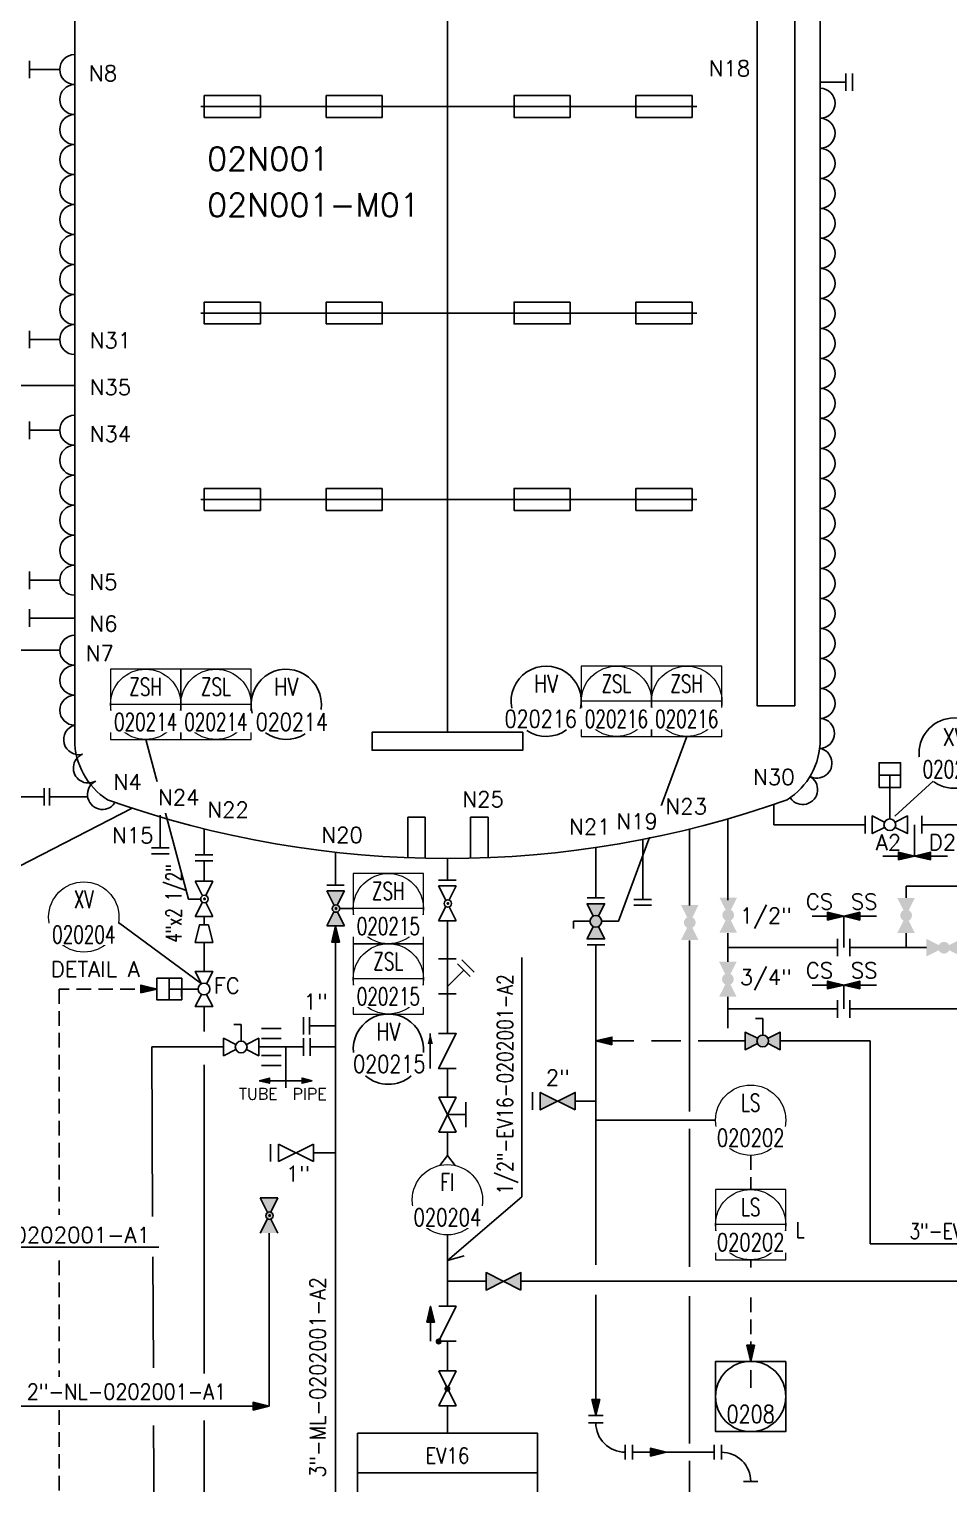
# Model space of a CAD drawing. Header units: inches. Extents: x 18 to 1172, y 24 to 967.
# Drawn here: x 331.3 to 488.4, y 347.3 to 595.7 of the extents above; entities that cross this region are included whole.
import ezdxf
from ezdxf.enums import TextEntityAlignment as Align

# ---------------------------------------------------------------- set-up
doc = ezdxf.new("R2010")
doc.units = ezdxf.units.IN
doc.header["$LTSCALE"] = 10
doc.header["$MEASUREMENT"] = 0
doc.linetypes.add('HIDDEN', pattern=[0.375, 0.25, -0.125])
for name, color, linetype in [('BLOCK', 7, 'Continuous'), ('FITTING', 3, 'Continuous'), ('INST', 4, 'Continuous'), ('MINE-LINE', 6, 'Continuous'), ('SYMBOL', 253, 'Continuous'), ('TEXT', 253, 'Continuous'), ('TXT-0', 7, 'Continuous'), ('WI', 255, 'Continuous')]:
    doc.layers.add(name, color=color, linetype=linetype)
doc.styles.add('ROMANS', font='romans.shx', dxfattribs={"width": 0.8})
doc.styles.get("Standard").update_dxf_attribs({"font": 'txt.shx', "height": 2})
doc.styles.add('style1', font='SIMPLEX.shx', dxfattribs={"width": 0.8})
doc.dimstyles.get("Standard").update_dxf_attribs({"dimtxt": 0.18, "dimasz": 0.18, "dimexe": 0.18, "dimexo": 0.0625, "dimgap": 0.09, "dimtad": 0, "dimtih": 1, "dimtoh": 1, "dimdec": 4, "dimzin": 0, "dimdsep": 46, "dimtxsty": 'Standard', "dimcen": 0.09, "dimadec": 0, "dimazin": 0, "dimtfac": 1, "dimtdec": 4, "dimtofl": 0, "dimtmove": 0, "dimatfit": 3, "dimfxl": 1, "dimtolj": 1, "dimtzin": 0, "dimarcsym": 0})

# ---------------------------------------------------------------- blocks, each defined once
blk = doc.blocks.new('AR30')
at = {"color": 0, "linetype": 'ByBlock', "lineweight": -2}
for p, q in [((0, 0), (-3.11, 0)), ((-2.69, 1.25), (0, 0))]:
    blk.add_line(p, q, dxfattribs=at)
blk = doc.blocks.new('RC')
at = {"color": 0}
blk.add_lwpolyline([(3, -0.75), (3, 0.75), (0, 1.5), (0, -1.5), (3, -0.75)], dxfattribs=at)
blk = doc.blocks.new('checkvalve')
at = {"layer": 'FITTING', "color": 0}
blk.add_line((0, 2.92), (6, 2.92), dxfattribs=at)
blk.add_lwpolyline([(4.2, 2.92, 0.9, 0, 0), (6, 2.92, 0, 0, 0)], format="xyseb", dxfattribs=at)
blk.add_lwpolyline([(0, -1.5), (0, 1.5), (6, -1.5), (6, 1.5)], dxfattribs=at)
at = {"layer": 'FITTING', "color": 2, "style": 'ROMANS', "width": 0.85}
blk.add_attdef('SIZE', text='', height=2.5, dxfattribs=at).set_placement((3, 5.52), align=Align.MIDDLE)
blk = doc.blocks.new('*U35')
at = {"layer": 'INST', "color": 0, "linetype": 'Continuous', "lineweight": 0}
blk.add_circle((0, 0), 6, dxfattribs=at)
at = {"style": 'ROMANS', "width": 0.8}
for tag, p in [('EQP', (0, 3)), ('NO', (0, -3))]:
    blk.add_attdef(tag, text='', height=3, dxfattribs=at).set_placement(p, align=Align.MIDDLE_CENTER)
blk.add_wipeout([(-6.2, -1.09), (6.2, -1.09), (6.2, -4.8), (-6.2, -4.8), (-6.2, -4.8), (-6.2, -4.8)]).dxf.layer = 'WI'
blk = doc.blocks.new('SON')
at = {"linetype": 'ByBlock'}
h = blk.add_hatch(dxfattribs=at)
h.set_pattern_fill('ANSI37', color=0, scale=80, style=0)
h.paths.add_polyline_path([(64, 264), (-64, 264), (0, 0)])
at = {"color": 0, "linetype": 'ByBlock'}
blk.add_lwpolyline([(64, 264), (-64, 264), (0, 0)], close=True, dxfattribs=at)
blk = doc.blocks.new('BVH')
at = {"layer": 'FITTING', "color": 0, "linetype": 'ByBlock'}
for p, q in [((3, 3.82), (1.75, 3.82)), ((3, 1), (3, 3.82))]:
    blk.add_line(p, q, dxfattribs=at)
for points in [[(2.1, 0.45), (0, 1.5), (0, -1.5), (2.1, -0.45)], [(3.9, 0.45), (6, 1.5), (6, -1.5), (3.9, -0.45)]]:
    blk.add_lwpolyline(points, dxfattribs=at)
blk.add_circle((3, 0), 1, dxfattribs=at)
at = {"layer": 'FITTING', "color": 2, "style": 'ROMANS', "width": 0.85}
blk.add_attdef('SIZE', text='', height=2.5, dxfattribs=at).set_placement((3, -3.92), align=Align.MIDDLE)
blk = doc.blocks.new('*U34')
at = {"layer": 'INST', "color": 0, "linetype": 'Continuous', "lineweight": 0}
blk.add_line((6, 0), (-6, 0), dxfattribs=at)
at = {"layer": 'INST', "color": 0, "linetype": 'Continuous', "lineweight": 0, "flags": 128}
blk.add_lwpolyline([(6, 6), (-6, 6), (-6, -6), (6, -6)], close=True, dxfattribs=at)
at = {"layer": 'INST', "color": 0, "linetype": 'Continuous', "lineweight": 0}
blk.add_circle((0, 0), 6, dxfattribs=at)
at = {"style": 'ROMANS', "width": 0.8}
for tag, p in [('EQP', (0, 3)), ('NO', (0, -3))]:
    blk.add_attdef(tag, text='', height=3, dxfattribs=at).set_placement(p, align=Align.MIDDLE_CENTER)
blk.add_wipeout([(-6.2, -1.09), (6.2, -1.09), (6.2, -4.8), (-6.2, -4.8), (-6.2, -4.8), (-6.2, -4.8)]).dxf.layer = 'WI'
blk = doc.blocks.new('TAG PSV')
at = {"color": 0}
blk.add_circle((0, 0), 6, dxfattribs=at)
at = {"layer": 'TEXT', "color": 0, "style": 'ROMANS', "width": 0.8, "flags": 8}
for tag, p in [('TAG', (0, 2.75)), ('NO', (0, -2.74))]:
    blk.add_attdef(tag, text='', height=3, dxfattribs=at).set_placement(p, align=Align.MIDDLE_CENTER)
blk.add_wipeout([(6.06, -0.68), (-6.09, -0.68), (-6.09, -4.84), (6.06, -4.84)]).dxf.layer = 'WI'
blk = doc.blocks.new('ARROW_FLOW')
at = {"layer": 'BLOCK'}
blk.add_hatch(color=1, dxfattribs=at).paths.add_polyline_path([(0, 0), (1, 4), (-1, 4)])
at = {"layer": 'BLOCK', "color": 1}
blk.add_lwpolyline([(0, 0), (1, 4), (-1, 4), (0, 0)], dxfattribs=at)

msp = doc.modelspace()

# ---------------------------------------------------------------- hatches: boundary and pattern name
h = msp.add_hatch(color=6)
h.paths.add_polyline_path([(451.69, 444.45, 1), (449.69, 444.45, 1)])
h.paths.add_polyline_path([(452.19, 447.45), (449.19, 447.45), (450.24, 445.35, -0.236068), (451.14, 445.35)])
h.paths.add_polyline_path([(451.14, 443.56, -0.236068), (450.24, 443.56), (449.19, 441.45), (452.19, 441.45)])
h = msp.add_hatch(color=6)
h.paths.add_polyline_path([(482.06, 444.39, 1), (480.05, 444.39, 1)])
h.paths.add_polyline_path([(482.55, 447.39), (479.55, 447.39), (480.6, 445.28, -0.236068), (481.5, 445.28)])
h.paths.add_polyline_path([(481.5, 443.49, -0.236068), (480.6, 443.49), (479.55, 441.39), (482.55, 441.39)])
h = msp.add_hatch(color=6)
h.paths.add_polyline_path([(429.1, 443.39, 1), (427.09, 443.39, 1)])
h.paths.add_polyline_path([(429.59, 446.39), (426.59, 446.39), (427.64, 444.29, -0.236068), (428.54, 444.29)])
h.paths.add_polyline_path([(428.54, 442.49, -0.236068), (427.64, 442.49), (426.59, 440.39), (429.59, 440.39)])
h = msp.add_hatch(color=6)
h.paths.add_polyline_path([(445.13, 443.18, 1), (443.12, 443.18, 1)])
h.paths.add_polyline_path([(445.63, 446.18), (442.63, 446.18), (443.68, 444.07, -0.236068), (444.58, 444.07)])
h.paths.add_polyline_path([(444.58, 442.28, -0.236068), (443.68, 442.28), (442.63, 440.18), (445.63, 440.18)])
h = msp.add_hatch(color=6)
h.paths.add_polyline_path([(487.52, 437.87, 1), (487.52, 439.88, 1)])
h.paths.add_polyline_path([(490.52, 437.38), (490.52, 440.38), (488.42, 439.33, -0.236068), (488.42, 438.43)])
h.paths.add_polyline_path([(486.63, 438.43, -0.236068), (486.63, 439.33), (484.52, 440.38), (484.52, 437.38)])
h = msp.add_hatch(color=6)
h.paths.add_polyline_path([(451.63, 433.5, 1), (449.62, 433.5, 1)])
h.paths.add_polyline_path([(452.12, 436.5), (449.12, 436.5), (450.17, 434.4, -0.236068), (451.07, 434.4)])
h.paths.add_polyline_path([(451.07, 432.6, -0.236068), (450.17, 432.6), (449.12, 430.5), (452.12, 430.5)])
h = msp.add_hatch(color=6)
h.paths.add_polyline_path([(457.58, 422.96, 1), (455.57, 422.96, 1)])
h.paths.add_polyline_path([(459.58, 421.46), (459.58, 424.46), (457.47, 423.41, -0.116434), (457.58, 422.96, -0.116434), (457.47, 422.51)])
h.paths.add_polyline_path([(455.68, 422.51, -0.116434), (455.57, 422.96, -0.116434), (455.68, 423.41), (453.58, 424.46), (453.58, 421.46)])
h = msp.add_hatch(color=6)
h.paths.add_polyline_path([(421.58, 412.69), (418.59, 414.18), (418.59, 411.33, 0.006975), (418.71, 411.26)])
h.paths.add_polyline_path([(424.56, 411.2), (424.56, 414.18), (421.58, 412.69)])
h = msp.add_hatch(color=6)
h.paths.add_polyline_path([(412.33, 381.93), (409.34, 383.42), (409.34, 380.57, 0.006975), (409.46, 380.5)])
h.paths.add_polyline_path([(415.31, 380.44), (415.31, 383.42), (412.33, 381.93)])
at = {"layer": 'MINE-LINE', "linetype": 'Continuous'}
h = msp.add_hatch(color=6, dxfattribs=at)
h.paths.add_polyline_path([(385.16, 448.59), (383.13, 448.59, -0.045586), (382.81, 447.77, -0.090208), (383.39, 446.12), (383.39, 446.11, -0.226427), (383.94, 446.17)])
h.paths.add_polyline_path([(383.13, 448.59), (382.16, 448.59), (383.39, 446.12, 0.090208), (382.81, 447.77, 0.045586)])
h.paths.add_polyline_path([(383.39, 446.11, -0.057391), (383.44, 444.99, 0.559864), (384.37, 445.56, 0.585739)])
h.paths.add_polyline_path([(383.86, 445.58, -1), (383.61, 445.58, -1)], flags=16)
h.paths.add_polyline_path([(383.39, 446.11, 0.261242), (383.09, 445.56, 0.282163), (383.44, 444.99, 0.057391)])
h.paths.add_polyline_path([(383.97, 444.97, -0.216963), (383.44, 444.99, -0.132819), (382.59, 442.59), (385.16, 442.59)])
h.paths.add_polyline_path([(383.44, 444.99, -0.027331), (383.38, 445.03), (382.16, 442.59), (382.59, 442.59, 0.132819)])
h = msp.add_hatch(color=6, dxfattribs=at)
h.paths.add_polyline_path([(372.62, 392.54, -0.245751), (372.03, 392.6), (370.81, 390.16), (373.81, 390.16)])
h.paths.add_polyline_path([(373.02, 393.13, 1), (371.74, 393.13, 1)])
h.paths.add_polyline_path([(372.27, 393.15, -1), (372.52, 393.15, -1)], flags=16)
h.paths.add_polyline_path([(371.6, 394.6), (372.05, 393.68, -0.226427), (372.6, 393.74), (373.07, 394.67, 0.075994)])
h.paths.add_polyline_path([(373.07, 394.67), (373.81, 396.16), (370.81, 396.16), (371.6, 394.6, -0.075994)])

# ---------------------------------------------------------------- linework, layer by layer
at = {"color": 6, "linetype": 'Continuous'}
for p, q in [((402.75, 475.67), (402.75, 692.3)), ((339.12, 474.39), (339.12, 657.74)), ((466.39, 474.39), (466.39, 657.74)), ((378.2, 423.43), (378.2, 420.43)), ((379.33, 423.43), (379.33, 420.43)), ((364.54, 421.93), (352.28, 421.96)), ((352.43, 392.97), (352.28, 421.93)), ((370.54, 421.93), (378.2, 421.93)), ((379.33, 421.93), (379.8, 421.93)), ((379.8, 421.93), (383.66, 421.93)), ((352.55, 367.13), (352.46, 386.09)), ((353.76, 134.11), (352.6, 357.3)), ((387.39, 349.24), (418.12, 349.24))]:
    msp.add_line(p, q, dxfattribs=at)
at = {"color": 6}
for p, q in [((336.57, 588.81), (331.39, 588.81)), ((470.75, 586.65), (466.39, 586.65)), ((470.75, 585.15), (470.75, 588.15)), ((470.75, 585.15), (470.75, 588.15)), ((471.89, 585.15), (471.89, 588.15)), ((445.33, 582.49), (360.68, 582.49)), ((445.33, 547.24), (360.68, 547.24)), ((336.57, 542.71), (331.39, 542.71)), ((339.12, 534.85), (328.19, 534.85)), ((336.57, 527.23), (331.39, 527.23)), ((445.33, 515.41), (360.68, 515.41)), ((336.57, 501.61), (331.39, 501.61)), ((339.12, 495.17), (331.39, 495.17)), ((252.04, 489.67), (336.58, 489.67)), ((333.91, 464.64), (310.63, 464.64)), ((341.33, 464.64), (334.85, 464.64)), ((325.09, 450.42), (348.93, 462.71)), ((458.46, 463.34), (458.46, 459.87)), ((353.74, 455.91), (353.74, 461.5)), ((395.98, 454.24), (395.98, 461.17)), ((398.98, 461.17), (398.98, 454.14)), ((406.72, 454.24), (406.72, 461.17)), ((409.72, 461.17), (409.72, 454.14)), ((450.64, 460.88), (450.64, 447)), ((458.46, 459.87), (474.08, 459.87)), ((436.1, 457.36), (436.1, 447.11)), ((383.66, 449.58), (383.66, 455.16)), ((428.09, 455.97), (428.09, 447.39)), ((488.12, 454.53), (477.1, 454.53)), ((402.75, 454.1), (402.75, 450.4)), ((429.59, 447.39), (426.59, 447.39)), ((429.59, 447.39), (426.59, 447.39)), ((481.07, 447.38), (481.07, 449.38)), ((481.07, 449.38), (497.97, 449.38)), ((361.2, 444.22), (361.2, 442.79)), ((383.66, 285.74), (383.66, 442.59)), ((402.75, 443.46), (402.75, 424.23)), ((476.02, 444.26), (464.99, 444.26)), ((470.4, 444.26), (470.4, 438.91)), ((361.2, 439.79), (361.2, 434.82)), ((450.64, 441.38), (450.64, 436.49)), ((481.07, 438.91), (481.07, 441.38)), ((429.6, 439.38), (426.58, 439.38)), ((429.6, 439.38), (426.58, 439.38)), ((450.64, 438.91), (469.33, 438.91)), ((471.47, 438.91), (484.53, 438.91)), ((405.55, 435.04), (402.75, 432.25)), ((476.02, 432.51), (464.99, 432.51)), ((470.4, 432.51), (470.4, 428.43)), ((357.39, 431.82), (355.27, 431.82)), ((450.64, 430.49), (450.64, 428.43)), ((361.2, 424.55), (361.2, 428.82)), ((450.64, 428.43), (469.33, 428.43)), ((450.64, 428.43), (450.64, 425.13)), ((471.47, 428.43), (493.28, 428.43)), ((371.03, 425.09), (374.39, 425.09)), ((371.03, 423.38), (374.39, 423.38)), ((459.58, 422.96), (474.92, 422.96)), ((474.92, 422.96), (474.92, 388.3)), ((371.03, 420.48), (374.39, 420.48)), ((361.2, 366.19), (361.2, 418.89)), ((371.03, 418.77), (374.39, 418.77)), ((402.75, 418.23), (402.75, 413.37)), ((405.88, 412.51), (405.88, 408.25)), ((424.59, 412.69), (428.09, 412.69)), ((405.88, 410.38), (402.75, 410.38)), ((402.75, 407.37), (402.75, 403.43)), ((402.75, 403.43), (401.43, 401.71)), ((402.75, 403.43), (404.07, 401.71)), ((372.31, 390.14), (372.31, 360.61)), ((474.92, 388.3), (520.44, 388.3)), ((402.75, 381.93), (402.75, 377.67)), ((402.75, 381.93), (409.34, 381.93)), ((415.31, 381.93), (512.94, 381.93)), ((401.26, 371.71), (404.24, 377.67)), ((401.26, 377.67), (404.24, 377.67)), ((401.26, 371.71), (404.24, 371.71)), ((402.75, 371.71), (402.75, 366.62)), ((323.08, 360.61), (372.31, 360.61)), ((402.75, 360.65), (402.75, 356)), ((361.2, 247.06), (361.2, 358.19))]:
    msp.add_line(p, q, dxfattribs=at)
for points in [[(462.05, 643.6), (462.05, 480.2), (455.62, 480.2), (455.62, 643.6)], [(370.83, 584.36), (370.83, 580.62), (361.25, 580.62), (361.25, 584.36)], [(391.64, 584.36), (391.64, 580.62), (382.06, 580.62), (382.06, 584.36)], [(423.71, 584.36), (423.71, 580.62), (414.13, 580.62), (414.13, 584.36)], [(444.52, 584.36), (444.52, 580.62), (434.94, 580.62), (434.94, 584.36)], [(370.83, 549.11), (370.83, 545.37), (361.25, 545.37), (361.25, 549.11)], [(391.64, 549.11), (391.64, 545.37), (382.06, 545.37), (382.06, 549.11)], [(423.71, 549.11), (423.71, 545.37), (414.13, 545.37), (414.13, 549.11)], [(444.52, 549.11), (444.52, 545.37), (434.94, 545.37), (434.94, 549.11)], [(370.83, 517.28), (370.83, 513.54), (361.25, 513.54), (361.25, 517.28)], [(391.64, 517.28), (391.64, 513.54), (382.06, 513.54), (382.06, 517.28)], [(423.71, 517.28), (423.71, 513.54), (414.13, 513.54), (414.13, 517.28)], [(444.52, 517.28), (444.52, 513.54), (434.94, 513.54), (434.94, 517.28)], [(415.62, 475.67), (415.62, 472.59), (389.89, 472.59), (389.89, 475.67)], [(357.39, 429.98), (357.39, 433.66), (353.16, 433.66), (353.16, 429.98)], [(424.56, 411.2), (418.59, 414.18), (418.59, 411.2), (424.56, 414.18)], [(415.31, 380.44), (409.34, 383.42), (409.34, 380.44), (415.31, 383.42)]]:
    msp.add_lwpolyline(points, close=True, dxfattribs=at)
for points in [[(429.1, 443.39), (431.93, 443.39), (443.61, 474.95)], [(444.08, 446.07), (444.08, 459.12)], [(444.08, 410.93), (444.08, 440.1)], [(428.09, 439.38), (428.09, 384.74)], [(355.27, 429.98), (355.27, 433.66)], [(428.09, 422.96), (434.6, 422.96)], [(437.6, 422.96), (442.58, 422.96)], [(445.58, 422.96), (453.58, 422.96)], [(444.08, 384.38), (444.08, 407.93)], [(399.88, 371.7), (399.88, 377.67)], [(428.09, 379.63), (428.09, 359)], [(444.08, 354.25), (444.08, 379.39)], [(434.34, 352.75), (448.27, 352.75)], [(444.08, 94.47), (444.08, 351.25)]]:
    msp.add_lwpolyline(points, dxfattribs=at)
at = {"color": 6, "const_width": 0.52}
msp.add_lwpolyline([(401.26, 371.39, -1), (401.26, 371.91, -1)], format="xyb", close=True, dxfattribs=at)
at = {"color": 6, "linetype": 'Continuous', "flags": 128}
msp.add_lwpolyline([(460.52, 368.26), (448.52, 368.26), (448.52, 356.26), (460.52, 356.26)], close=True, dxfattribs=at)
at = {"color": 6}
for points in [[(428.09, 357.75, 0.414214), (433.09, 352.75)], [(449.52, 352.75, -0.414214), (454.52, 347.75)]]:
    msp.add_lwpolyline(points, format="xyb", dxfattribs=at)
at = {"color": 6, "linetype": 'Continuous'}
msp.add_lwpolyline([(387.39, 356), (418.12, 356), (418.12, 342.47), (387.39, 342.47)], close=True, dxfattribs=at)
msp.add_circle((454.52, 362.26), 6, dxfattribs=at)
at = {"color": 6}
for centre, radius, start, end in [((339.13, 588.81), 2.56, 90.3499, 269.6501), ((339.13, 583.68), 2.56, 90.3499, 269.6501), ((466.37, 583.04), 2.56, 270.3499, 89.6501), ((339.13, 578.56), 2.56, 90.3499, 269.6501), ((466.37, 577.92), 2.56, 270.3499, 89.6501), ((339.13, 573.44), 2.56, 90.3499, 269.6501), ((466.37, 572.79), 2.56, 270.3499, 89.6501), ((339.13, 568.32), 2.56, 90.3499, 269.6501), ((466.37, 567.67), 2.56, 270.3499, 89.6501), ((339.13, 563.2), 2.56, 90.3499, 269.6501), ((466.37, 562.55), 2.56, 270.3499, 89.6501), ((339.13, 558.07), 2.56, 90.3499, 269.6501), ((466.37, 557.43), 2.56, 270.3499, 89.6501), ((339.13, 552.95), 2.56, 90.3499, 269.6501), ((466.37, 552.3), 2.56, 270.3499, 89.6501), ((339.13, 547.83), 2.56, 90.3499, 269.6501), ((466.37, 547.18), 2.56, 270.3499, 89.6501), ((339.13, 542.71), 2.56, 90.3499, 269.6501), ((466.37, 542.06), 2.56, 270.3499, 89.6501), ((466.37, 536.94), 2.56, 270.3499, 89.6501), ((466.37, 531.82), 2.56, 270.3499, 89.6501), ((339.13, 527.23), 2.56, 90.3499, 269.6501), ((466.37, 526.69), 2.56, 270.3499, 89.6501), ((339.13, 522.1), 2.56, 90.3499, 269.6501), ((466.37, 521.57), 2.56, 270.3499, 89.6501), ((339.13, 516.98), 2.56, 90.3499, 269.6501), ((466.37, 516.45), 2.56, 270.3499, 89.6501), ((339.13, 511.86), 2.56, 90.3499, 269.6501), ((466.37, 511.33), 2.56, 270.3499, 89.6501), ((339.13, 506.74), 2.56, 90.3499, 269.6501), ((466.37, 506.2), 2.56, 270.3499, 89.6501), ((339.13, 501.61), 2.56, 90.3499, 269.6501), ((466.37, 501.08), 2.56, 270.3499, 89.6501), ((466.37, 495.96), 2.56, 270.3499, 89.6501), ((339.14, 489.67), 2.56, 90.3499, 269.6501), ((466.37, 490.84), 2.56, 270.3499, 89.6501), ((339.14, 484.55), 2.56, 90.3499, 269.6501), ((466.37, 485.71), 2.56, 270.3499, 89.6501), ((339.14, 479.42), 2.56, 90.3499, 269.6501), ((466.37, 480.59), 2.56, 270.3499, 89.6501), ((466.28, 475.47), 2.56, 270.3499, 87.6328), ((339.8, 474.39), 2.56, 105.2043, 284.5045), ((465.84, 470.39), 2.56, 239.5318, 79.6616), ((341.45, 469.56), 2.56, 113.2568, 299.4838), ((343.86, 465.04), 2.56, 116.6314, 324.5327), ((463.39, 465.89), 2.56, 215.4673, 63.3686), ((392.67, 421.56), 6, 229.4356, 310.5644)]:
    msp.add_arc(centre, radius, start, end, dxfattribs=at)
at = {"color": 6, "linetype": 'Continuous'}
for centre, start, end in [((351.25, 474.39), 180, 237.5748), ((454.26, 474.39), 302.4252, 0)]:
    msp.add_arc(centre, 12.13, start, end, dxfattribs=at)
at = {"layer": 'MINE-LINE', "color": 6, "linetype": 'Continuous'}
for p, q in [((331.39, 587.31), (331.39, 590.31)), ((331.39, 541.21), (331.39, 544.21)), ((331.39, 525.73), (331.39, 528.73)), ((331.39, 500.11), (331.39, 503.11)), ((331.39, 493.67), (331.39, 496.67)), ((478.28, 460.87), (478.28, 468.36)), ((333.91, 463.14), (333.91, 466.14)), ((334.85, 463.14), (334.85, 466.14)), ((395.98, 461.17), (398.98, 461.17)), ((406.72, 461.17), (409.72, 461.17)), ((474.08, 461.37), (474.08, 458.37)), ((482.5, 459.87), (482.5, 454.53)), ((483.72, 461.37), (483.72, 458.37)), ((483.72, 459.87), (501.19, 459.87)), ((361.2, 454.71), (361.2, 459.18)), ((355.24, 454.93), (352.24, 454.93)), ((355.24, 454.93), (352.24, 454.93)), ((352.25, 455.91), (355.23, 455.91)), ((359.71, 454.71), (362.69, 454.71)), ((359.71, 453.72), (362.69, 453.72)), ((361.2, 450.22), (361.2, 453.72)), ((362.7, 450.22), (359.7, 450.22)), ((362.7, 450.22), (359.7, 450.22)), ((359.7, 450.22), (360.94, 447.74)), ((359.7, 450.22), (360.94, 447.74)), ((361.49, 447.79), (362.7, 450.22)), ((361.49, 447.79), (362.7, 450.22)), ((382.17, 449.58), (385.15, 449.58)), ((404.25, 450.4), (401.25, 450.4)), ((404.25, 450.4), (401.25, 450.4)), ((382.16, 448.59), (383.39, 446.11)), ((382.16, 448.59), (383.39, 446.11)), ((385.16, 448.59), (382.16, 448.59)), ((385.16, 448.59), (382.16, 448.59)), ((383.94, 446.17), (385.16, 448.59)), ((383.94, 446.17), (385.16, 448.59)), ((404.25, 449.46), (401.25, 449.46)), ((404.25, 449.46), (401.25, 449.46)), ((401.25, 449.46), (402.49, 446.98)), ((401.25, 449.46), (402.49, 446.98)), ((403.04, 447.03), (404.25, 449.46)), ((403.04, 447.03), (404.25, 449.46)), ((437.6, 447.11), (434.6, 447.11)), ((437.6, 447.11), (434.6, 447.11)), ((359.7, 444.22), (360.92, 446.66)), ((359.7, 444.22), (360.92, 446.66)), ((361.51, 446.6), (362.7, 444.22)), ((361.51, 446.6), (362.7, 444.22)), ((382.16, 442.59), (383.38, 445.03)), ((382.16, 442.59), (383.38, 445.03)), ((383.97, 444.97), (385.16, 442.59)), ((383.97, 444.97), (385.16, 442.59)), ((401.25, 443.46), (402.47, 445.9)), ((401.25, 443.46), (402.47, 445.9)), ((403.06, 445.84), (404.25, 443.46)), ((403.06, 445.84), (404.25, 443.46)), ((437.6, 446.16), (434.6, 446.16)), ((437.6, 446.16), (434.6, 446.16)), ((362.7, 444.22), (359.7, 444.22)), ((385.16, 442.59), (382.16, 442.59)), ((385.16, 442.59), (382.16, 442.59)), ((404.25, 443.46), (401.25, 443.46)), ((404.25, 443.46), (401.25, 443.46)), ((469.33, 440.41), (469.33, 437.41)), ((471.47, 440.41), (471.47, 437.41)), ((401.25, 436.98), (404.25, 436.98)), ((406.61, 433.98), (404.49, 436.1)), ((407.32, 434.69), (405.2, 436.81)), ((401.25, 430.98), (404.25, 430.98)), ((469.33, 429.93), (469.33, 426.93)), ((471.47, 429.93), (471.47, 426.93)), ((378.2, 427.04), (378.2, 424.06)), ((379.18, 427.04), (379.18, 424.06)), ((379.18, 425.55), (383.66, 425.55)), ((404.24, 407.4), (401.26, 413.37)), ((401.26, 413.37), (404.24, 413.37)), ((401.26, 407.4), (404.24, 413.37)), ((417.26, 411.21), (417.26, 414.19)), ((401.26, 407.4), (404.24, 407.4)), ((372.56, 402.37), (372.56, 405.35)), ((379.87, 402.37), (373.9, 405.35)), ((373.9, 402.37), (373.9, 405.35)), ((379.87, 405.35), (373.9, 402.37)), ((379.87, 402.37), (379.87, 405.35)), ((379.87, 403.86), (383.66, 403.86)), ((370.81, 396.16), (372.05, 393.68)), ((373.81, 396.16), (370.81, 396.16)), ((373.81, 396.16), (370.81, 396.16)), ((370.81, 396.16), (372.05, 393.68)), ((372.6, 393.74), (373.81, 396.16)), ((372.6, 393.74), (373.81, 396.16)), ((370.81, 390.16), (372.03, 392.6)), ((370.81, 390.16), (372.03, 392.6)), ((372.62, 392.54), (373.81, 390.16)), ((372.62, 392.54), (373.81, 390.16)), ((401.26, 360.65), (404.24, 366.62)), ((401.26, 366.62), (404.24, 366.62)), ((404.24, 360.65), (401.26, 366.62)), ((401.26, 360.65), (404.24, 360.65))]:
    msp.add_line(p, q, dxfattribs=at)
at = {"layer": 'MINE-LINE', "color": 2, "linetype": 'HIDDEN'}
msp.add_line((353.16, 431.82), (336.45, 431.82), dxfattribs=at)
at = {"layer": 'MINE-LINE', "color": 6, "linetype": 'Continuous'}
msp.add_lwpolyline([(476.45, 466.24), (480.12, 466.24), (480.12, 470.47), (476.45, 470.47)], close=True, dxfattribs=at)
for points in [[(476.45, 468.36), (480.12, 468.36)], [(477.39, 460.32), (475.28, 461.37), (475.28, 458.37), (477.39, 459.42)], [(479.18, 460.32), (481.28, 461.37), (481.28, 458.37), (479.18, 459.42)]]:
    msp.add_lwpolyline(points, dxfattribs=at)
for points, const_width in [([(361.41, 447.21, -1), (361.16, 447.21, -1)], 0.25), ([(361.41, 447.21, -1), (361.16, 447.21, -1)], 0.25), ([(383.86, 445.58, -1), (383.61, 445.58, -1)], 0.25), ([(383.86, 445.58, -1), (383.61, 445.58, -1)], 0.25), ([(402.96, 446.44, -1), (402.71, 446.44, -1)], 0.25), ([(402.96, 446.44, -1), (402.71, 446.44, -1)], 0.25), ([(372.52, 393.15, -1), (372.27, 393.15, -1)], 0.25), ([(372.52, 393.15, -1), (372.27, 393.15, -1)], 0.25), ([(402.75, 363.32, -1), (402.75, 363.84, -1)], 0.52)]:
    msp.add_lwpolyline(points, format="xyb", close=True, dxfattribs=dict(at, const_width=const_width))
at = {"layer": 'MINE-LINE', "color": 2, "linetype": 'HIDDEN'}
for points in [[(336.45, 431.82), (336.45, 393.26)], [(336.45, 387.76), (336.45, 387.71)], [(336.45, 385.47), (336.45, 365.6)], [(454.52, 379.15), (454.52, 368.26)], [(336.45, 359.94), (336.45, 343.69)]]:
    msp.add_lwpolyline(points, dxfattribs=at)
at = {"layer": 'MINE-LINE', "color": 6, "linetype": 'Continuous'}
for centre, radius in [((478.28, 459.87), 1), ((361.27, 447.19), 0.64), ((361.27, 447.19), 0.64), ((383.73, 445.56), 0.64), ((383.73, 445.56), 0.64), ((402.82, 446.43), 0.64), ((402.82, 446.43), 0.64), ((372.38, 393.13), 0.64), ((372.38, 393.13), 0.64)]:
    msp.add_circle(centre, radius, dxfattribs=at)
for centre, start, end in [((375.24, 480.43), 233.8742, 302.4453), ((419.61, 480.95), 236.3634, 305.5123)]:
    msp.add_arc(centre, 6, start, end, dxfattribs=at)
at = {"layer": 'SYMBOL', "color": 6, "linetype": 'Continuous'}
for points in [[(426.84, 359), (429.34, 359)], [(429.34, 357.75), (426.84, 357.75)], [(433.09, 351.5), (433.09, 354)], [(434.34, 354), (434.34, 351.5)], [(448.27, 351.5), (448.27, 354)], [(449.52, 354), (449.52, 351.5)], [(453.27, 347.75), (455.77, 347.75)]]:
    msp.add_lwpolyline(points, dxfattribs=at)
at = {"layer": 'TXT-0'}
for p, q in [((375.15, 414.93), (375.15, 421.93)), ((379.65, 416.18), (370.64, 416.18))]:
    msp.add_line(p, q, dxfattribs=at)

# ---------------------------------------------------------------- block references
at = {"color": 6, "rotation": 90}
for name, p in [('BVH', (428.09, 440.39)), ('RC', (361.2, 439.79)), ('BVH', (361.2, 428.82))]:
    msp.add_blockref(name, p, dxfattribs=at)
at = {"color": 6, "yscale": 0.01039999999920838}
for p, xscale, zscale, rotation in [((383.66, 442.59), -0.01039999999920838, 0.0104, 180), ((353.16, 431.82), -0.01039999999920838, 0.0104, 90), ((428.09, 422.96), 0.01039999999920838, 0.01039999999920838, 270), ((399.88, 377.67), 0.01039999999920838, 0.01039999999920838, 180)]:
    msp.add_blockref('SON', p, dxfattribs=dict(at, xscale=xscale, zscale=zscale, rotation=rotation))
at = {"color": 6}
ref = msp.add_blockref('*U34', (392.67, 433.56), dxfattribs=at)
ref.add_attrib('EQP', 'ZSL', dxfattribs={"color": 7, "height": 3, "style": 'ROMANS', "width": 0.7}).set_placement((392.67, 436.56), align=Align.MIDDLE_CENTER)
ref.add_attrib('NO', '020215', dxfattribs={"color": 7, "height": 3, "style": 'ROMANS', "width": 0.7}).set_placement((392.67, 430.56), align=Align.MIDDLE_CENTER)
at = {"color": 6, "linetype": 'Continuous'}
msp.add_blockref('BVH', (364.54, 421.93), dxfattribs=at)
at = {"color": 6}
msp.add_blockref('BVH', (453.58, 422.96), dxfattribs=at)
ref = msp.add_blockref('*U35', (454.52, 409.43), dxfattribs=at)
ref.add_attrib('EQP', 'LS', dxfattribs={"color": 7, "height": 3, "style": 'ROMANS', "width": 0.7}).set_placement((454.52, 412.43), align=Align.MIDDLE_CENTER)
ref.add_attrib('NO', '020202', dxfattribs={"color": 7, "height": 3, "style": 'ROMANS', "width": 0.75}).set_placement((454.52, 406.43), align=Align.MIDDLE_CENTER)
at = {"layer": 'FITTING', "color": 6, "rotation": 90}
msp.add_blockref('checkvalve', (402.75, 418.23), dxfattribs=at)
at = {"layer": 'MINE-LINE', "color": 6, "linetype": 'Continuous'}
ref = msp.add_blockref('TAG PSV', (489.27, 472.1), dxfattribs=at)
ref.add_attrib('TAG', 'XV', dxfattribs={"layer": 'TEXT', "color": 7, "height": 3, "style": 'ROMANS', "width": 0.8}).set_placement((489.27, 474.84), align=Align.MIDDLE_CENTER)
ref.add_attrib('NO', '020223', dxfattribs={"layer": 'TEXT', "color": 7, "height": 3, "style": 'ROMANS', "width": 0.7}).set_placement((489.27, 469.35), align=Align.MIDDLE_CENTER)
at = {"layer": 'MINE-LINE', "color": 6, "linetype": 'Continuous', "yscale": 0.01039999999920838}
for p, xscale, zscale, rotation in [((482.5, 454.53), -0.01039999999920838, 0.01039999999920838, 90), ((482.5, 454.53), 0.01039999999920838, 0.01039999999920838, 270), ((470.4, 444.26), -0.01039999999920838, 0.01039999999920838, 90), ((470.4, 444.26), 0.01039999999920838, 0.01039999999920838, 270), ((470.4, 432.51), -0.01039999999920838, 0.01039999999920838, 90), ((470.4, 432.51), 0.01039999999920838, 0.01039999999920838, 270), ((372.31, 360.61), -0.01039999999920838, 0.0104, 90), ((440.15, 352.75), -0.01039999999920838, 0.0104, 90)]:
    msp.add_blockref('SON', p, dxfattribs=dict(at, xscale=xscale, zscale=zscale, rotation=rotation))
at = {"layer": 'MINE-LINE', "color": 6, "linetype": 'Continuous', "xscale": 0.01039999999920838, "yscale": 0.01039999999920838, "zscale": 0.01039999999920838}
for p in [(454.52, 368.26), (428.09, 359)]:
    msp.add_blockref('SON', p, dxfattribs=at)
at = {"layer": 'TXT-0', "xscale": 0.429660925919325, "yscale": 0.429660925919325, "zscale": 0.429660925919325}
for p, rotation in [((370.64, 416.18), 269.9999999999999), ((379.65, 416.18), 90)]:
    msp.add_blockref('ARROW_FLOW', p, dxfattribs=dict(at, rotation=rotation))

# ---------------------------------------------------------------- texts
at = {"style": 'style1', "width": 0.8}
msp.add_text('3"-EVF-0202018-A2', height=2.6667, dxfattribs=at).set_placement((481.63, 389.15))
at = {"style": 'ROMANS', "width": 0.8}
for tag, p in [('HV', (375.24, 483.43)), ('HV', (419.61, 483.95)), ('HV', (392.67, 424.56)), ('020215', (392.83, 419.03)), ('I', (454.52, 365.26)), ('0208', (454.52, 359.26))]:
    msp.add_attdef(tag, text='', height=3, dxfattribs=at).set_placement(p, align=Align.MIDDLE_CENTER)
at = {"layer": 'TEXT', "color": 0, "linetype": 'Continuous', "style": 'style1', "width": 0.85}
msp.add_text('EV16', height=2.667, dxfattribs=at).set_placement((402.75, 350.84), align=Align.CENTER)
at = {"layer": 'TXT-0', "style": 'style1'}
for s, height, p in [('N8', 2.667, (343.96, 586.85)), ('N18', 2.667, (450.91, 587.67)), ('N31', 2.667, (345.23, 541.22)), ('N35', 2.667, (345.23, 533.25)), ('N34', 2.667, (345.23, 525.27)), ('N5', 2.667, (344.05, 499.96)), ('N6', 2.667, (344.05, 492.88)), ('N7', 2.667, (343.42, 487.8)), ('N4', 2.667, (348.17, 465.86)), ('N30', 2.667, (458.49, 466.69)), ('N25', 2.667, (408.85, 462.9)), ('N23', 2.667, (443.53, 461.66)), ('N21', 2.667, (427.08, 458.19)), ('N15', 2.667, (349.05, 456.73)), ('N20', 2.667, (384.77, 456.8)), ('A2', 2.667, (478.03, 455.52)), ('D2', 2.667, (487.28, 455.55)), ('CS', 2.667, (466.27, 445.43)), ('SS', 2.667, (473.9, 445.43)), ('1/2"', 2.667, (457.11, 443.03)), ('DETAIL A', 2.667, (342.64, 433.88)), ('3/4"', 2.667, (457.11, 432.52)), ('CS', 2.667, (466.27, 433.68)), ('SS', 2.667, (473.9, 433.68)), ('FC', 2.667, (365.1, 431.07)), ('1"', 2.667, (380.26, 428.32)), ('2"', 2.667, (421.6, 415.38)), ('TUBE', 1.975, (370.47, 412.95)), ('PIPE', 1.975, (379.23, 412.91)), ('1"', 2.667, (377.24, 398.94)), ('1"-WP-0202001-A1', 2.6667, (332.73, 388.5))]:
    msp.add_text(s, height=height, dxfattribs=at).set_placement(p, align=Align.CENTER)
for s, p in [('02N001', (361.71, 573.57)), ('02N001-M01', (361.71, 565.69))]:
    msp.add_text(s, height=4, dxfattribs=at).set_placement(p, align=Align.MIDDLE_LEFT)
at = {"layer": 'TXT-0', "style": 'style1', "width": 0.7}
msp.add_text('4"x2 1/2" ', height=2.667, rotation=90, dxfattribs=at).set_placement((357.33, 447.07), align=Align.CENTER)
at = {"layer": 'TXT-0', "style": 'style1', "width": 0.8}
msp.add_text('1/2"-EV16-0202001-A2', height=2.6667, rotation=90, dxfattribs=at).set_placement((413.92, 396.78))
msp.add_text('L', height=2.67, dxfattribs=at).set_placement((462.18, 389.34))
at = {"layer": 'TXT-0', "style": 'style1', "width": 0.9}
msp.add_text('3"-ML-0202001-A2', height=2.6667, rotation=90, dxfattribs=at).set_placement((380.6, 348.41), align=Align.MIDDLE_LEFT)
msp.add_text('2"-NL-0202001-A1', height=2.6667, dxfattribs=at).set_placement((347.98, 361.74), align=Align.CENTER)

# ---------------------------------------------------------------- leaders
at = {"color": 0}
msp.add_leader([(307.71, 391.95), (312.45, 387.76), (353.51, 387.76)], dimstyle='Standard', override={"dimtxt": 2, "dimasz": 1, "dimexe": 2, "dimexo": 0, "dimtih": 0, "dimtoh": 0, "dimdec": 0, "dimcen": 1, "dimdle": 75, "dimse1": 1, "dimse2": 1, "dimclre": 1, "dimclrt": 3, "dimaunit": 1, "dimadec": 4, "dimtdec": 0, "dimtmove": 2, "dimldrblk": 'AR30', "dimfxl": 3}, dxfattribs=at)

# ---------------------------------------------------------------- next in the draw order: linework, layer by layer
at = {"color": 6}
msp.add_lwpolyline([(448.52, 409.43), (428.09, 409.43)], dxfattribs=at)
msp.add_arc((392.67, 421.56), 6, 354.795, 185.205, dxfattribs=at)
at = {"layer": 'MINE-LINE', "color": 6, "linetype": 'Continuous'}
msp.add_line((479.11, 461.35), (485.65, 467.31), dxfattribs=at)
at = {"layer": 'MINE-LINE', "color": 2, "linetype": 'HIDDEN'}
msp.add_lwpolyline([(454.52, 403.43), (454.52, 397.6)], dxfattribs=at)

# ---------------------------------------------------------------- next in the draw order: block references
at = {"color": 6}
ref = msp.add_blockref('*U34', (431.61, 480.95), dxfattribs=at)
ref.add_attrib('EQP', 'ZSL', dxfattribs={"color": 7, "height": 3, "style": 'ROMANS', "width": 0.7}).set_placement((431.61, 483.95), align=Align.MIDDLE_CENTER)
ref.add_attrib('NO', '020216', dxfattribs={"color": 7, "height": 3, "style": 'ROMANS', "width": 0.7}).set_placement((431.61, 477.94), align=Align.MIDDLE_CENTER)
ref = msp.add_blockref('*U34', (351.24, 480.43), dxfattribs=at)
ref.add_attrib('EQP', 'ZSH', dxfattribs={"color": 7, "height": 3, "style": 'ROMANS', "width": 0.7}).set_placement((351.24, 483.43), align=Align.MIDDLE_CENTER)
ref.add_attrib('NO', '020214', dxfattribs={"color": 7, "height": 3, "style": 'ROMANS', "width": 0.7}).set_placement((351.24, 477.43), align=Align.MIDDLE_CENTER)
ref = msp.add_blockref('*U35', (340.68, 444.12), dxfattribs=at)
ref.add_attrib('EQP', 'XV', dxfattribs={"color": 7, "height": 3, "style": 'ROMANS', "width": 0.7}).set_placement((340.68, 447.12), align=Align.MIDDLE_CENTER)
ref.add_attrib('NO', '020204', dxfattribs={"color": 7, "height": 3, "style": 'ROMANS', "width": 0.7}).set_placement((340.68, 441.12), align=Align.MIDDLE_CENTER)
ref = msp.add_blockref('*U34', (392.67, 445.56), dxfattribs=at)
ref.add_attrib('EQP', 'ZSH', dxfattribs={"color": 7, "height": 3, "style": 'ROMANS', "width": 0.7}).set_placement((392.67, 448.56), align=Align.MIDDLE_CENTER)
ref.add_attrib('NO', '020215', dxfattribs={"color": 7, "height": 3, "style": 'ROMANS', "width": 0.7}).set_placement((392.67, 442.56), align=Align.MIDDLE_CENTER)
at = {"layer": 'INST', "color": 6}
ref = msp.add_blockref('*U35', (402.75, 395.85), dxfattribs=at)
ref.add_attrib('EQP', 'FI', dxfattribs={"layer": '0', "color": 7, "height": 3, "style": 'ROMANS', "width": 0.7}).set_placement((402.75, 398.85), align=Align.MIDDLE_CENTER)
ref.add_attrib('NO', '020204', dxfattribs={"layer": '0', "color": 7, "height": 3, "style": 'ROMANS', "width": 0.75}).set_placement((402.75, 392.85), align=Align.MIDDLE_CENTER)

# ---------------------------------------------------------------- next in the draw order: wipeouts: each hides what was drawn before it
msp.add_wipeout([(430.56, 457.79), (439.7, 457.79), (439.7, 463.12), (430.56, 463.12)]).dxf.layer = 'TXT-0'

# ---------------------------------------------------------------- next in the draw order: linework, layer by layer
at = {"color": 6}
for p, q in [((360.73, 432.77), (346.61, 443.2)), ((402.75, 381.93), (402.75, 389.85))]:
    msp.add_line(p, q, dxfattribs=at)
at = {"color": 6, "linetype": 'Continuous'}
msp.add_arc((402.75, 626.66), 172.56, 250.3568, 289.6432, dxfattribs=at)
at = {"layer": 'MINE-LINE', "color": 1, "linetype": 'Continuous'}
msp.add_lwpolyline([(386.67, 445.56), (384.37, 445.56)], dxfattribs=at)
at = {"layer": 'MINE-LINE', "color": 6, "linetype": 'Continuous'}
msp.add_arc((419.61, 480.95), 6, 347.9221, 191.15, dxfattribs=at)

# ---------------------------------------------------------------- next in the draw order: block references
at = {"color": 6}
ref = msp.add_blockref('*U34', (443.61, 480.95), dxfattribs=at)
ref.add_attrib('EQP', 'ZSH', dxfattribs={"color": 7, "height": 3, "style": 'ROMANS', "width": 0.7}).set_placement((443.61, 483.95), align=Align.MIDDLE_CENTER)
ref.add_attrib('NO', '020216', dxfattribs={"color": 7, "height": 3, "style": 'ROMANS', "width": 0.7}).set_placement((443.61, 477.94), align=Align.MIDDLE_CENTER)
ref = msp.add_blockref('*U34', (363.24, 480.43), dxfattribs=at)
ref.add_attrib('EQP', 'ZSL', dxfattribs={"color": 7, "height": 3, "style": 'ROMANS', "width": 0.7}).set_placement((363.24, 483.43), align=Align.MIDDLE_CENTER)
ref.add_attrib('NO', '020214', dxfattribs={"color": 7, "height": 3, "style": 'ROMANS', "width": 0.7}).set_placement((363.24, 477.43), align=Align.MIDDLE_CENTER)
ref = msp.add_blockref('*U34', (454.52, 391.6), dxfattribs=at)
ref.add_attrib('EQP', 'LS', dxfattribs={"color": 7, "height": 3, "style": 'ROMANS', "width": 0.7}).set_placement((454.52, 394.6), align=Align.MIDDLE_CENTER)
ref.add_attrib('NO', '020202', dxfattribs={"color": 7, "height": 3, "style": 'ROMANS', "width": 0.75}).set_placement((454.52, 388.6), align=Align.MIDDLE_CENTER)

# ---------------------------------------------------------------- next in the draw order: texts
at = {"style": 'ROMANS', "width": 0.8}
msp.add_attdef('020216', text='', height=3, dxfattribs=at).set_placement((418.68, 477.95), align=Align.MIDDLE_CENTER)
at = {"layer": 'TXT-0', "style": 'style1'}
msp.add_text('N19', height=2.667, dxfattribs=at).set_placement((435.13, 459.12), align=Align.CENTER)

# ---------------------------------------------------------------- next in the draw order: leaders
msp.add_leader([(402.75, 385.47), (415.46, 396.32), (415.46, 437.23)], dimstyle='Standard', override={"dimtxt": 2, "dimasz": 1, "dimexe": 2, "dimexo": 0, "dimtih": 0, "dimtoh": 0, "dimdec": 0, "dimcen": 1, "dimdle": 75, "dimse1": 1, "dimse2": 1, "dimclre": 1, "dimclrt": 3, "dimaunit": 1, "dimadec": 4, "dimtdec": 0, "dimtmove": 2, "dimldrblk": 'AR30', "dimfxl": 3})

# ---------------------------------------------------------------- next in the draw order: linework, layer by layer
at = {"color": 6}
msp.add_lwpolyline([(360.63, 447.19), (358.54, 447.19), (351.24, 474.43)], dxfattribs=at)
at = {"layer": 'MINE-LINE', "color": 2, "linetype": 'HIDDEN'}
msp.add_lwpolyline([(454.52, 385.6), (454.52, 384.26)], dxfattribs=at)
at = {"layer": 'MINE-LINE', "color": 6, "linetype": 'Continuous'}
msp.add_arc((375.24, 480.43), 6, 351.794, 194.4908, dxfattribs=at)

# ---------------------------------------------------------------- next in the draw order: texts
at = {"style": 'ROMANS', "width": 0.8}
msp.add_attdef('020214', text='', height=3, dxfattribs=at).set_placement((376.2, 477.43), align=Align.MIDDLE_CENTER)

# ---------------------------------------------------------------- next in the draw order: wipeouts: each hides what was drawn before it
msp.add_wipeout([(351.95, 461.9), (361.86, 461.9), (361.86, 467.23), (351.95, 467.23)]).dxf.layer = 'TXT-0'

# ---------------------------------------------------------------- next in the draw order: texts
at = {"layer": 'TXT-0', "style": 'style1'}
msp.add_text('N24', height=2.667, dxfattribs=at).set_placement((356.9, 463.23), align=Align.CENTER)

# ---------------------------------------------------------------- next in the draw order: wipeouts: each hides what was drawn before it
msp.add_wipeout([(360.42, 459.75), (370.2, 459.75), (370.2, 465.09), (360.42, 465.09)]).dxf.layer = 'TXT-0'

# ---------------------------------------------------------------- next in the draw order: texts
msp.add_text('N22', height=2.667, dxfattribs=at).set_placement((365.31, 461.09), align=Align.CENTER)

doc.saveas('drawing.dxf')
